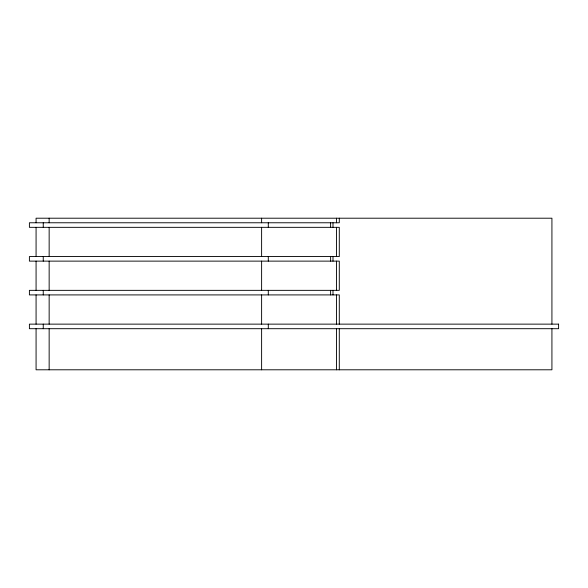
<?xml version="1.0" encoding="UTF-8"?>
<svg xmlns="http://www.w3.org/2000/svg" width="588" height="588" viewBox="0 0 588 588"><rect width="100%" height="100%" fill="white"/><g stroke="black" fill="none" stroke-linecap="round" stroke-linejoin="round"><path stroke-width="0.88" d="M551.926 324.135L551.926 218.207L36.074 218.207L36.074 222.771M551.926 328.699L551.926 369.793L36.074 369.793L36.074 328.699M339.291 218.207L339.291 222.771L29.4 222.771L29.4 227.335L339.291 227.335L339.291 256.559L29.4 256.559L29.4 261.123L339.291 261.123L339.291 290.347L29.4 290.347L29.4 294.911L339.291 294.911L339.291 324.135M339.291 328.699L339.291 369.793M336.52 218.207L336.52 222.771M336.52 227.335L336.52 256.559M336.52 261.123L336.52 290.347M336.52 294.911L336.52 324.135M336.52 328.699L336.52 369.793M332.999 222.771L332.999 227.335M332.999 256.559L332.999 261.123M332.999 290.347L332.999 294.911M330.618 222.771L330.618 227.335M330.618 256.559L330.618 261.123M330.618 290.347L330.618 294.911M268.29 222.771L268.29 227.335M268.29 256.559L268.29 261.123M268.29 290.347L268.29 294.911M268.29 324.135L268.29 328.699M261.616 218.207L261.616 222.771M261.616 227.335L261.616 256.559M261.616 261.123L261.616 290.347M261.616 294.911L261.616 324.135M261.616 328.699L261.616 369.793M49.149 218.207L49.149 222.771M49.149 227.335L49.149 256.559M49.149 261.123L49.149 290.347M49.149 294.911L49.149 324.135M49.149 328.699L49.149 369.793M43.247 222.771L43.247 227.335M43.247 256.559L43.247 261.123M43.247 290.347L43.247 294.911M43.247 324.135L43.247 328.699M36.074 227.335L36.074 256.559M36.074 261.123L36.074 290.347M36.074 294.911L36.074 324.135M558.6 324.135L29.4 324.135L29.4 328.699L558.6 328.699L558.6 324.135"/></g></svg>
